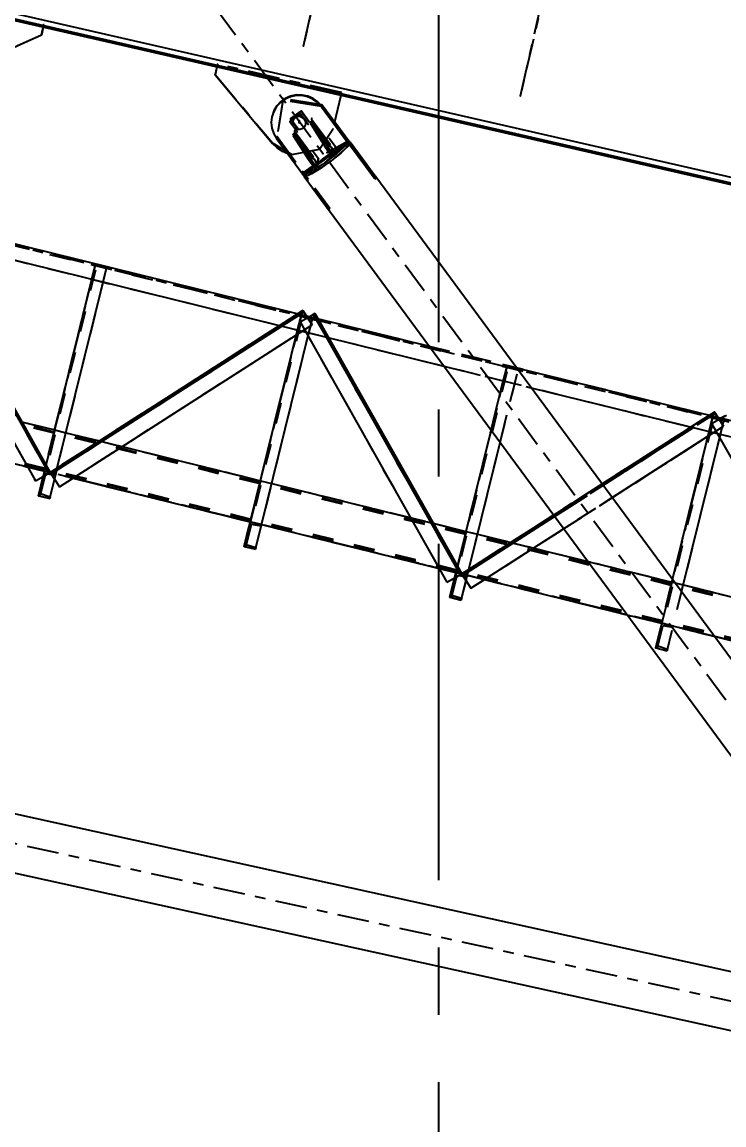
# Model space of a CAD drawing. Header units: millimetres. Extents: x 2368 to 8313, y 7493 to 11698.
# Drawn here: x 6683.3 to 6749.5, y 11189.2 to 11293.3 of the extents above; entities that cross this region are included whole.
import ezdxf

# ---------------------------------------------------------------- set-up
doc = ezdxf.new("R2010")
doc.units = ezdxf.units.MM
for name, pattern in [('CENTER', [50.8, 31.75, -6.35, 6.35, -6.35]), ('XKITLINE00', [0]), ('XKITLINE02', [4, 2, -2]), ('XKITLINE03', [6, 3, -1, 1, -1])]:
    doc.linetypes.add(name, pattern=pattern)
doc.styles.add('ROMANS', font='romans.shx')
doc.dimstyles.new('MD300', dxfattribs={"dimtxt": 2.5, "dimasz": 2.5, "dimexe": 1, "dimexo": 1, "dimgap": 0.5, "dimtad": 1, "dimdec": 1, "dimlfac": 50, "dimrnd": 0.5, "dimdsep": 46, "dimtxsty": 'ROMANS', "dimcen": 1, "dimclrd": 146, "dimclre": 146, "dimclrt": 30, "dimadec": 1, "dimazin": 2, "dimtfac": 1, "dimtdec": 1, "dimtmove": 0, "dimatfit": 1, "dimfxl": 1, "dimtolj": 1, "dimtzin": 0, "dimlwd": -1, "dimlwe": -1, "dimarcsym": 0})

# ---------------------------------------------------------------- blocks, each defined once
blk = doc.blocks.new('*D40')
at = {"color": 146, "transparency": 16777216}
for p, q in [((6578.58, 11273.54), (6578.58, 10968.16)), ((6801.29, 11218.51), (6801.29, 10968.16)), ((6581.08, 10969.16), (6798.79, 10969.16))]:
    blk.add_line(p, q, dxfattribs=at)
for points in [[(6581.08, 10969.58), (6581.08, 10968.75), (6578.58, 10969.16)], [(6798.79, 10969.58), (6798.79, 10968.75), (6801.29, 10969.16)]]:
    blk.add_solid(points, dxfattribs=at)
at = {"layer": 'Defpoints', "color": 0, "transparency": 16777216}
for p in [(6578.58, 11274.54), (6801.29, 11219.51), (6801.29, 10969.16)]:
    blk.add_point(p, dxfattribs=at)
at = {"color": 30, "transparency": 16777216, "insert": (6689.94, 10970.91), "char_height": 2.5, "attachment_point": 5, "style": 'ROMANS'}
blk.add_mtext('\\A1;11135', dxfattribs=at)

msp = doc.modelspace()

# ---------------------------------------------------------------- linework, layer by layer
at = {"color": 6, "linetype": 'CENTER'}
msp.add_line((6722.5882, 10907.5139), (6722.5882, 11495.735), dxfattribs=at)
at = {"color": 8, "linetype": 'XKITLINE00'}
for p, q in [((6905.8334, 11243.011), (6580.2517, 11317.5262)), ((6822.2715, 11261.4652), (6580.1059, 11316.8891)), ((6905.7208, 11242.5189), (6580.139, 11317.034)), ((6685.2468, 11292.8257), (6685.0802, 11292.098)), ((6685.0802, 11292.098), (6677.3574, 11288.6239)), ((6701.6349, 11289.075), (6701.4694, 11288.352)), ((6701.4694, 11288.352), (6706.9095, 11281.8672)), ((6708.0868, 11286.0595), (6707.6446, 11285.7458)), ((6708.099, 11286.1148), (6707.6568, 11285.8011)), ((6708.5865, 11286.2755), (6708.0868, 11286.0595)), ((6708.5987, 11286.3308), (6708.099, 11286.1148)), ((6709.1216, 11286.3842), (6708.5865, 11286.2755)), ((6709.1338, 11286.4395), (6708.5987, 11286.3308)), ((6709.6689, 11286.3809), (6709.1216, 11286.3842)), ((6709.6811, 11286.4362), (6709.1338, 11286.4395)), ((6710.2044, 11286.2657), (6709.6689, 11286.3809)), ((6710.2166, 11286.321), (6709.6811, 11286.4362)), ((6710.7047, 11286.0438), (6710.2044, 11286.2657)), ((6710.7169, 11286.0991), (6710.2166, 11286.321)), ((6711.1479, 11285.7247), (6710.7047, 11286.0438)), ((6711.1601, 11285.78), (6710.7169, 11286.0991)), ((6713.3324, 11286.3978), (6712.7264, 11283.7499)), ((6707.006, 11284.8834), (6706.8377, 11284.3724)), ((6707.0182, 11284.9387), (6706.8499, 11284.4277)), ((6707.279, 11285.3479), (6707.006, 11284.8834)), ((6707.2912, 11285.4032), (6707.0182, 11284.9387)), ((6707.6446, 11285.7458), (6707.279, 11285.3479)), ((6707.6568, 11285.8011), (6707.2912, 11285.4032)), ((6711.1601, 11285.78), (6711.1479, 11285.7247)), ((6711.1479, 11285.7247), (6711.5147, 11285.3224)), ((6711.1601, 11285.78), (6711.5269, 11285.3777)), ((6711.5269, 11285.3777), (6711.5147, 11285.3224)), ((6711.5147, 11285.3224), (6714.1395, 11281.7603)), ((6711.5269, 11285.3777), (6716.5057, 11278.6209)), ((6706.8377, 11284.3724), (6706.7813, 11283.8374)), ((6706.7813, 11283.8374), (6706.8393, 11283.3017)), ((6706.8499, 11284.4277), (6706.8377, 11284.3724)), ((6708.7913, 11283.9431), (6708.7746, 11283.8383)), ((6708.7746, 11283.8383), (6708.7767, 11283.7321)), ((6708.8263, 11284.0434), (6708.7913, 11283.9431)), ((6708.8328, 11284.0729), (6708.7978, 11283.9726)), ((6708.8786, 11284.1359), (6708.8263, 11284.0434)), ((6708.8851, 11284.1654), (6708.8328, 11284.0729)), ((6708.9464, 11284.2181), (6708.8786, 11284.1359)), ((6708.9529, 11284.2476), (6708.8851, 11284.1654)), ((6709.0278, 11284.2873), (6708.9464, 11284.2181)), ((6709.0343, 11284.3168), (6708.9529, 11284.2476)), ((6709.1203, 11284.3414), (6709.0278, 11284.2873)), ((6709.0343, 11284.3168), (6709.0278, 11284.2873)), ((6709.1268, 11284.3709), (6709.0343, 11284.3168)), ((6709.221, 11284.3789), (6709.1203, 11284.3414)), ((6709.2275, 11284.4084), (6709.1268, 11284.3709)), ((6709.327, 11284.3985), (6709.221, 11284.3789)), ((6709.3335, 11284.428), (6709.2275, 11284.4084)), ((6709.4349, 11284.3997), (6709.327, 11284.3985)), ((6709.4414, 11284.4292), (6709.3335, 11284.428)), ((6709.5416, 11284.3825), (6709.4349, 11284.3997)), ((6709.5481, 11284.412), (6709.4414, 11284.4292)), ((6709.6438, 11284.3473), (6709.5416, 11284.3825)), ((6709.6503, 11284.3768), (6709.5481, 11284.412)), ((6709.7383, 11284.2952), (6709.6438, 11284.3473)), ((6709.7448, 11284.3247), (6709.6503, 11284.3768)), ((6709.8223, 11284.2278), (6709.7383, 11284.2952)), ((6709.8288, 11284.2573), (6709.7448, 11284.3247)), ((6709.8223, 11284.2278), (6709.8933, 11284.1473)), ((6709.8288, 11284.2573), (6709.8998, 11284.1767)), ((6709.8998, 11284.1767), (6709.8933, 11284.1473)), ((6709.8933, 11284.1473), (6709.949, 11284.0559)), ((6709.8998, 11284.1767), (6709.9555, 11284.0854)), ((6709.949, 11284.0559), (6709.9879, 11283.9565)), ((6709.9555, 11284.0854), (6709.9944, 11283.986)), ((6709.9879, 11283.9565), (6710.0087, 11283.8521)), ((6709.9944, 11283.986), (6710.0152, 11283.8816)), ((6710.0087, 11283.8521), (6710.0107, 11283.7459)), ((6710.0152, 11283.8816), (6710.0172, 11283.7754)), ((6710.5966, 11283.9123), (6710.4351, 11283.7977)), ((6710.4554, 11283.8899), (6710.4351, 11283.7977)), ((6710.4351, 11283.7977), (6711.9713, 11281.4016)), ((6710.6169, 11284.0044), (6710.4554, 11283.8899)), ((6710.6169, 11284.0044), (6710.5966, 11283.9123)), ((6710.5966, 11283.9123), (6712.1328, 11281.5162)), ((6710.6169, 11284.0044), (6712.4413, 11281.5286)), ((6712.7515, 11283.8595), (6714.0598, 11282.0839)), ((6712.764, 11283.9143), (6714.1882, 11281.9816)), ((6706.8393, 11283.3017), (6707.0092, 11282.7887)), ((6707.0092, 11282.7887), (6707.2836, 11282.3208)), ((6708.7767, 11283.7321), (6708.7974, 11283.6277)), ((6708.7974, 11283.6277), (6708.8363, 11283.5283)), ((6708.9817, 11282.7666), (6708.8202, 11282.652)), ((6708.8405, 11282.7442), (6708.8202, 11282.652)), ((6708.8363, 11283.5283), (6708.892, 11283.4369)), ((6709.002, 11282.8588), (6708.8405, 11282.7442)), ((6708.892, 11283.4369), (6708.963, 11283.3564)), ((6709.047, 11283.289), (6708.963, 11283.3564)), ((6709.002, 11282.8588), (6708.9817, 11282.7666)), ((6708.9817, 11282.7666), (6710.5178, 11280.3705)), ((6709.002, 11282.8588), (6710.8264, 11280.3829)), ((6709.1415, 11283.2369), (6709.047, 11283.289)), ((6709.2437, 11283.2017), (6709.1415, 11283.2369)), ((6709.3504, 11283.1845), (6709.2437, 11283.2017)), ((6709.4583, 11283.1857), (6709.3504, 11283.1845)), ((6709.5643, 11283.2053), (6709.4583, 11283.1857)), ((6709.6651, 11283.2428), (6709.5643, 11283.2053)), ((6709.7575, 11283.2969), (6709.6651, 11283.2428)), ((6709.8389, 11283.3661), (6709.7575, 11283.2969)), ((6709.9068, 11283.4483), (6709.8389, 11283.3661)), ((6709.959, 11283.5408), (6709.9068, 11283.4483)), ((6709.994, 11283.6411), (6709.959, 11283.5408)), ((6710.0107, 11283.7459), (6709.994, 11283.6411)), ((6707.3451, 11281.4426), (6706.9095, 11281.8672)), ((6707.2836, 11282.3208), (6709.9083, 11278.7587)), ((6708.8202, 11282.652), (6710.3564, 11280.2559)), ((6713.9856, 11281.8913), (6712.734, 11281.0034)), ((6713.9856, 11281.8913), (6713.8191, 11281.6934)), ((6714.1033, 11281.7315), (6713.9368, 11281.5337)), ((6713.9856, 11281.8913), (6714.1033, 11281.7315)), ((6714.1687, 11281.7779), (6713.9862, 11281.5607)), ((6714.0697, 11282.0909), (6713.9903, 11282.0346)), ((6714.0469, 11281.9877), (6714.0348, 11281.979)), ((6714.0617, 11282.0199), (6714.0469, 11281.9877)), ((6714.0469, 11281.9877), (6714.1646, 11281.8279)), ((6714.0704, 11282.0479), (6714.0617, 11282.0199)), ((6714.0617, 11282.0199), (6714.1794, 11281.8601)), ((6714.0697, 11282.0909), (6714.0731, 11282.0716)), ((6714.0697, 11282.0909), (6714.1874, 11281.9312)), ((6714.0731, 11282.0716), (6714.0704, 11282.0479)), ((6714.0731, 11282.0716), (6714.1908, 11281.9118)), ((6714.1395, 11281.7603), (6714.1018, 11281.7336)), ((6714.1687, 11281.7779), (6714.1033, 11281.7315)), ((6714.1432, 11281.777), (6714.1395, 11281.7603)), ((6714.1432, 11281.777), (6714.1515, 11281.7657)), ((6714.2158, 11281.8643), (6714.1525, 11281.8193)), ((6714.1646, 11281.8279), (6714.1525, 11281.8193)), ((6714.1794, 11281.8601), (6714.1646, 11281.8279)), ((6714.1687, 11281.7779), (6716.5227, 11278.5832)), ((6714.2191, 11282.0065), (6714.1721, 11282.0034)), ((6714.1881, 11281.8881), (6714.1794, 11281.8601)), ((6714.1882, 11281.9816), (6714.1846, 11281.9649)), ((6714.1846, 11281.9649), (6714.2018, 11281.9414)), ((6714.2386, 11281.9675), (6714.1874, 11281.9312)), ((6714.1874, 11281.9312), (6714.1908, 11281.9118)), ((6714.1908, 11281.9118), (6714.1881, 11281.8881)), ((6714.2191, 11282.0065), (6714.189, 11281.9852)), ((6714.2527, 11281.9339), (6714.2158, 11281.8643)), ((6714.2158, 11281.8643), (6716.5699, 11278.6696)), ((6714.2191, 11282.0065), (6716.5731, 11278.8118)), ((6714.2386, 11281.9675), (6714.2527, 11281.9339)), ((6714.2386, 11281.9675), (6716.5926, 11278.7728)), ((6707.8529, 11281.1045), (6707.3451, 11281.4426)), ((6708.3297, 11280.9011), (6707.8529, 11281.1045)), ((6712.4258, 11280.7847), (6711.1191, 11279.8577)), ((6712.1328, 11281.5162), (6711.9713, 11281.4016)), ((6711.9713, 11281.4016), (6712.5598, 11280.6029)), ((6712.1328, 11281.5162), (6712.7213, 11280.7175)), ((6712.4413, 11281.5286), (6712.77, 11280.9387)), ((6712.714, 11280.7123), (6712.4766, 11280.5244)), ((6712.7213, 11280.7175), (6712.5598, 11280.6029)), ((6713.0052, 11280.6899), (6712.5943, 11280.3647)), ((6712.77, 11280.9387), (6712.7213, 11280.7175)), ((6712.8875, 11280.8497), (6712.7215, 11280.7182)), ((6713.2582, 11281.1615), (6712.8875, 11280.8497)), ((6713.336, 11280.9516), (6712.9048, 11280.5952)), ((6713.3759, 11281.0017), (6713.0052, 11280.6899)), ((6713.5732, 11281.4467), (6713.2582, 11281.1615)), ((6713.7026, 11281.279), (6713.336, 11280.9516)), ((6713.6909, 11281.287), (6713.3759, 11281.0017)), ((6713.8191, 11281.6934), (6713.5732, 11281.4467)), ((6713.9368, 11281.5337), (6713.6909, 11281.287)), ((6713.9862, 11281.5607), (6713.7026, 11281.279)), ((6713.8191, 11281.6934), (6713.9368, 11281.5337)), ((6710.8109, 11279.6391), (6709.8252, 11278.9398)), ((6710.5178, 11280.3705), (6710.3564, 11280.2559)), ((6710.3564, 11280.2559), (6710.9449, 11279.4573)), ((6710.5178, 11280.3705), (6711.1064, 11279.5718)), ((6710.8264, 11280.3829), (6711.1551, 11279.7931)), ((6711.1551, 11279.7931), (6711.1064, 11279.5718)), ((6711.6042, 11279.8883), (6711.1793, 11279.6041)), ((6711.7219, 11279.7286), (6711.2971, 11279.4444)), ((6711.9374, 11279.8668), (6711.4496, 11279.5314)), ((6712.0428, 11280.1994), (6711.6042, 11279.8883)), ((6712.1605, 11280.0397), (6711.7219, 11279.7286)), ((6712.4307, 11280.2274), (6711.9374, 11279.8668)), ((6712.4766, 11280.5244), (6712.0428, 11280.1994)), ((6712.5943, 11280.3647), (6712.1605, 11280.0397)), ((6712.9048, 11280.5952), (6712.4307, 11280.2274)), ((6709.9501, 11278.9488), (6709.8252, 11278.9398)), ((6709.8252, 11278.9398), (6709.9429, 11278.7801)), ((6709.8562, 11278.8295), (6709.8439, 11278.8063)), ((6709.8439, 11278.8063), (6709.858, 11278.7728)), ((6709.8843, 11278.7914), (6709.858, 11278.7728)), ((6709.858, 11278.7728), (6709.8836, 11278.738)), ((6709.9429, 11278.7801), (6709.8775, 11278.7337)), ((6710.0141, 11278.7428), (6709.8775, 11278.7337)), ((6709.8775, 11278.7337), (6712.2316, 11275.539)), ((6709.9414, 11278.7822), (6709.9083, 11278.7587)), ((6709.9188, 11278.7661), (6709.9203, 11278.7641)), ((6710.0678, 11278.789), (6709.9429, 11278.7801)), ((6710.1583, 11279.0242), (6709.9501, 11278.9488)), ((6709.9501, 11278.9488), (6710.0678, 11278.789)), ((6710.2557, 11278.8337), (6710.0141, 11278.7428)), ((6710.276, 11278.8644), (6710.0678, 11278.789)), ((6710.4409, 11279.1628), (6710.1583, 11279.0242)), ((6710.5872, 11279.0016), (6710.2557, 11278.8337)), ((6710.5586, 11279.0031), (6710.276, 11278.8644)), ((6710.7861, 11279.3589), (6710.4409, 11279.1628)), ((6710.9038, 11279.1991), (6710.5586, 11279.0031)), ((6710.9919, 11279.2381), (6710.5872, 11279.0016)), ((6710.9445, 11279.4577), (6710.7861, 11279.3589)), ((6711.2971, 11279.4444), (6710.9038, 11279.1991)), ((6711.1064, 11279.5718), (6710.9449, 11279.4573)), ((6711.1793, 11279.6041), (6710.9522, 11279.4625)), ((6711.4496, 11279.5314), (6710.9919, 11279.2381)), ((6716.5057, 11278.6209), (6716.5032, 11278.6097)), ((6716.5699, 11278.6696), (6716.5065, 11278.6246)), ((6716.5227, 11278.5832), (6716.5577, 11278.5461)), ((6716.5997, 11278.6255), (6716.5297, 11278.5759)), ((6716.5731, 11278.8118), (6716.567, 11278.8075)), ((6716.5699, 11278.6696), (6716.5997, 11278.6255)), ((6716.5731, 11278.8118), (6716.6071, 11278.7701)), ((6716.5926, 11278.7728), (6716.6231, 11278.7318)), ((6716.5997, 11278.6255), (6716.6244, 11278.5817)), ((6716.6071, 11278.7701), (6716.6359, 11278.7298)), ((6716.6071, 11278.7701), (6716.6097, 11278.7666)), ((6716.6231, 11278.7318), (6716.6498, 11278.6969)), ((6716.6244, 11278.5817), (6716.6416, 11278.5423)), ((6716.6359, 11278.7298), (6716.66, 11278.6953)), ((6716.6364, 11278.7302), (6764.1682, 11214.2244)), ((6716.6498, 11278.6969), (6716.67, 11278.6714)), ((6716.66, 11278.6953), (6716.6766, 11278.6703)), ((6716.67, 11278.6714), (6716.6819, 11278.6577)), ((6716.6766, 11278.6703), (6716.6841, 11278.6574)), ((6716.6841, 11278.6574), (6716.6819, 11278.6577)), ((6716.5577, 11278.5461), (6716.5882, 11278.5132)), ((6716.6153, 11278.4925), (6716.5882, 11278.5132)), ((6716.6357, 11278.485), (6716.6153, 11278.4925)), ((6716.6475, 11278.4915), (6716.6357, 11278.485)), ((6716.6416, 11278.5423), (6716.6496, 11278.5112)), ((6716.6496, 11278.5112), (6716.6475, 11278.4915)), ((6712.2316, 11275.539), (6712.2595, 11275.4969)), ((6712.2595, 11275.4969), (6759.847, 11210.9153)), ((6751.6355, 11203.3487), (6637.6015, 11228.4788)), ((6750.4611, 11198.0198), (6636.4271, 11223.1499))]:
    msp.add_line(p, q, dxfattribs=at)
at = {"color": 8, "linetype": 'XKITLINE03'}
for p, q in [((6774.5882, 11195.4966), (6692.5882, 11306.7796)), ((6774.5882, 11195.4966), (6692.5882, 11306.7796)), ((6712.3778, 11302.2504), (6709.8121, 11291.0402)), ((6709.8121, 11291.0402), (6712.3778, 11302.2504)), ((6732.8485, 11297.5653), (6730.2828, 11286.3551)), ((6730.2828, 11286.3551), (6732.8485, 11297.5653)), ((6677.3655, 11288.6607), (6685.0883, 11292.1348)), ((6677.3656, 11288.6607), (6685.0883, 11292.1348)), ((6685.0883, 11292.1348), (6685.3074, 11293.0921)), ((6685.0883, 11292.1348), (6685.3073, 11293.0921)), ((6709.8121, 11291.0402), (6709.8121, 11291.0402)), ((6701.6966, 11289.3461), (6701.4775, 11288.3889)), ((6701.6966, 11289.3461), (6701.4775, 11288.3889)), ((6713.3949, 11286.6723), (6701.6966, 11289.3461)), ((6713.3949, 11286.6723), (6701.6966, 11289.3461)), ((6701.4775, 11288.3889), (6706.9176, 11281.9041)), ((6701.4775, 11288.3889), (6706.9175, 11281.9041)), ((6707.8633, 11285.9418), (6707.2896, 11282.3485)), ((6707.8633, 11285.9418), (6707.2897, 11282.3485)), ((6707.8999, 11286.1077), (6707.3262, 11282.5144)), ((6707.8998, 11286.1077), (6707.3262, 11282.5144)), ((6711.5208, 11285.3501), (6707.8633, 11285.9418)), ((6711.5207, 11285.3501), (6707.8633, 11285.9418)), ((6711.5573, 11285.516), (6707.8998, 11286.1077)), ((6711.5574, 11285.516), (6707.8999, 11286.1077)), ((6730.2828, 11286.3551), (6730.2828, 11286.3551)), ((6709.5868, 11284.9079), (6708.5856, 11284.1976)), ((6709.5869, 11284.9079), (6708.5857, 11284.1976)), ((6709.5933, 11284.9374), (6708.5921, 11284.2271)), ((6709.5934, 11284.9374), (6708.5922, 11284.2271)), ((6710.3166, 11283.9176), (6709.5868, 11284.9079)), ((6710.3167, 11283.9176), (6709.5869, 11284.9079)), ((6710.3231, 11283.9471), (6709.5933, 11284.9374)), ((6710.3232, 11283.9471), (6709.5934, 11284.9374)), ((6716.4995, 11278.5933), (6711.5207, 11285.3501)), ((6716.4996, 11278.5933), (6711.5208, 11285.3501)), ((6716.5361, 11278.7592), (6711.5573, 11285.516)), ((6716.5362, 11278.7592), (6711.5574, 11285.516)), ((6709.5316, 11284.6572), (6708.5303, 11283.9469)), ((6708.5303, 11283.9469), (6709.2601, 11282.9565)), ((6709.5317, 11284.6572), (6708.5304, 11283.9469)), ((6708.5304, 11283.9469), (6709.2602, 11282.9565)), ((6708.5856, 11284.1976), (6709.3153, 11283.2073)), ((6708.5857, 11284.1976), (6709.3154, 11283.2073)), ((6708.5921, 11284.2271), (6709.3218, 11283.2368)), ((6708.5922, 11284.2271), (6709.3219, 11283.2368)), ((6709.3991, 11283.8216), (6709.4478, 11284.0428)), ((6709.3992, 11283.8216), (6709.4479, 11284.0428)), ((6710.2613, 11283.6668), (6709.5316, 11284.6572)), ((6710.2614, 11283.6668), (6709.5317, 11284.6572)), ((6710.5158, 11283.855), (6710.5361, 11283.9472)), ((6710.5159, 11283.855), (6710.5362, 11283.9472)), ((6710.5361, 11283.9472), (6712.7136, 11280.9921)), ((6710.5362, 11283.9472), (6712.7137, 11280.9921)), ((6710.6053, 11284.2606), (6710.5849, 11284.1684)), ((6710.6052, 11284.2606), (6710.5849, 11284.1684)), ((6710.5849, 11284.1684), (6712.7624, 11281.2133)), ((6710.5849, 11284.1684), (6712.7624, 11281.2133)), ((6708.9009, 11282.7093), (6708.9213, 11282.8015)), ((6708.9009, 11282.7093), (6708.9212, 11282.8015)), ((6708.9212, 11282.8015), (6711.0987, 11279.8464)), ((6708.9213, 11282.8015), (6711.0987, 11279.8464)), ((6708.9903, 11283.1149), (6708.9699, 11283.0228)), ((6708.9699, 11283.0228), (6711.1474, 11280.0677)), ((6708.9903, 11283.1149), (6708.97, 11283.0228)), ((6708.97, 11283.0228), (6711.1475, 11280.0677)), ((6711.3352, 11281.3378), (6712.6016, 11283.2058)), ((6711.3352, 11281.3378), (6712.6015, 11283.2058)), ((6706.9175, 11281.9041), (6708.7118, 11280.8228)), ((6706.9176, 11281.9041), (6708.7119, 11280.8228)), ((6707.2896, 11282.3485), (6712.2684, 11275.5917)), ((6707.2897, 11282.3485), (6712.2685, 11275.5917)), ((6707.3262, 11282.5144), (6712.3051, 11275.7576)), ((6707.3262, 11282.5144), (6712.305, 11275.7576)), ((6714.0468, 11281.9877), (6709.7914, 11278.9688)), ((6714.0469, 11281.9877), (6709.7915, 11278.9688)), ((6709.8142, 11279.0721), (6714.0696, 11282.0909)), ((6709.8143, 11279.0721), (6714.0697, 11282.0909)), ((6713.9855, 11281.8913), (6709.8251, 11278.9398)), ((6713.9856, 11281.8913), (6709.8252, 11278.9398)), ((6714.0359, 11282.1199), (6709.8755, 11279.1685)), ((6714.036, 11282.1199), (6709.8756, 11279.1685)), ((6711.8228, 11280.0413), (6713.9855, 11281.8913)), ((6711.8229, 11280.0413), (6713.9856, 11281.8913)), ((6712.0382, 11281.0184), (6714.0359, 11282.1199)), ((6712.0383, 11281.0184), (6714.036, 11282.1199)), ((6712.8355, 11281.5452), (6712.247, 11282.3439)), ((6712.8356, 11281.5452), (6712.2471, 11282.3439)), ((6714.0703, 11282.0479), (6714.0468, 11281.9877)), ((6714.0704, 11282.0479), (6714.0469, 11281.9877)), ((6714.0696, 11282.0909), (6714.0703, 11282.0479)), ((6714.0697, 11282.0909), (6714.0704, 11282.0479)), ((6708.7118, 11280.8228), (6711.3352, 11281.3378)), ((6708.7119, 11280.8228), (6711.3352, 11281.3378)), ((6711.2206, 11280.3995), (6710.6321, 11281.1982)), ((6711.2206, 11280.3995), (6710.6321, 11281.1982)), ((6712.6405, 11280.6602), (6712.052, 11281.4589)), ((6712.6405, 11280.6602), (6712.052, 11281.4589)), ((6712.7137, 11280.9921), (6712.6405, 11280.6602)), ((6712.7136, 11280.9921), (6712.6405, 11280.6602)), ((6712.7624, 11281.2133), (6712.8356, 11281.5452)), ((6712.7624, 11281.2133), (6712.8355, 11281.5452)), ((6711.0255, 11279.5146), (6710.437, 11280.3132)), ((6711.0256, 11279.5146), (6710.4371, 11280.3132)), ((6711.0987, 11279.8464), (6711.0255, 11279.5146)), ((6711.0987, 11279.8464), (6711.0256, 11279.5146)), ((6711.1474, 11280.0677), (6711.2206, 11280.3995)), ((6711.1475, 11280.0677), (6711.2206, 11280.3995)), ((6709.7907, 11279.0119), (6709.8142, 11279.0721)), ((6709.7908, 11279.0119), (6709.8143, 11279.0721)), ((6774.5882, 11195.4966), (6610.5882, 11231.638)), ((6774.5882, 11195.4966), (6610.5882, 11231.638))]:
    msp.add_line(p, q, dxfattribs=at)
at = {"color": 1, "linetype": 'XKITLINE03'}
for p, q in [((6922.1268, 11213.0887), (6580.4796, 11297.4018)), ((6578.5806, 11277.2709), (6918.7321, 11193.3882)), ((6918.7321, 11193.3882), (6578.5807, 11277.2709)), ((6672.0505, 11275.3847), (6685.9152, 11250.8018)), ((6685.9153, 11250.8018), (6672.0505, 11275.3847)), ((6684.8066, 11248.6033), (6690.1699, 11270.3518)), ((6690.1699, 11270.3518), (6684.8066, 11248.6033)), ((6685.9152, 11250.8018), (6709.7587, 11266.0881)), ((6709.7587, 11266.0881), (6685.9153, 11250.8018)), ((6704.2249, 11243.8147), (6709.5881, 11265.5631)), ((6709.5881, 11265.5631), (6704.2249, 11243.8147)), ((6710.8871, 11265.8075), (6724.7518, 11241.2246)), ((6724.7519, 11241.2246), (6710.8871, 11265.8075)), ((6723.6432, 11239.0261), (6729.0065, 11260.7746)), ((6729.0065, 11260.7746), (6723.6432, 11239.0261)), ((6724.7518, 11241.2246), (6748.5953, 11256.5109)), ((6748.5953, 11256.5109), (6724.7519, 11241.2246)), ((6743.0615, 11234.2375), (6748.4247, 11255.9859)), ((6748.4247, 11255.9859), (6743.0615, 11234.2375)), ((6685.3812, 11250.9335), (6685.3812, 11250.9335)), ((6704.7995, 11246.1449), (6704.7995, 11246.1449)), ((6724.2178, 11241.3563), (6724.2178, 11241.3563)), ((6743.6361, 11236.5677), (6743.6361, 11236.5677))]:
    msp.add_line(p, q, dxfattribs=at)
at = {"color": 3, "linetype": 'XKITLINE02'}
for p, q in [((6581.0311, 11297.4408), (6920.934, 11213.5582)), ((6581.0311, 11297.4407), (6920.934, 11213.5582)), ((6581.0098, 11297.2709), (6920.9134, 11213.3882)), ((6581.0103, 11297.2708), (6920.9133, 11213.3882)), ((6581.0103, 11297.2708), (6920.9134, 11213.3882)), ((6580.8477, 11295.941), (6920.7516, 11212.0582)), ((6580.8477, 11295.941), (6920.7517, 11212.0582)), ((6579.4722, 11280.8862), (6919.6237, 11197.0034)), ((6579.4722, 11280.8862), (6919.6236, 11197.0034)), ((6579.4977, 11280.9895), (6919.6491, 11197.1068)), ((6579.4977, 11280.9895), (6919.6491, 11197.1067)), ((6579.5384, 11281.1545), (6919.6898, 11197.2718)), ((6578.6468, 11277.5392), (6918.7983, 11193.6565)), ((6578.6468, 11277.5392), (6918.7983, 11193.6565)), ((6578.5807, 11277.2709), (6918.7321, 11193.3882)), ((6578.6213, 11277.4359), (6918.7728, 11193.5532)), ((6578.6214, 11277.4359), (6918.7728, 11193.5532)), ((6670.6569, 11274.5987), (6684.5216, 11250.0158)), ((6671.9112, 11275.3061), (6685.7759, 11250.7232)), ((6672.0505, 11275.3847), (6685.9153, 11250.8018)), ((6613.0971, 11272.8788), (6919.6898, 11197.2718)), ((6606.1083, 11270.4824), (6918.7321, 11193.3882)), ((6684.8066, 11248.6033), (6690.1699, 11270.3518)), ((6684.9425, 11248.5698), (6690.3058, 11270.3183)), ((6684.9425, 11248.5698), (6690.3058, 11270.3183)), ((6689.8468, 11269.0418), (6690.1699, 11270.3518)), ((6690.1699, 11270.3518), (6691.2379, 11270.0884)), ((6690.1699, 11270.3518), (6691.2379, 11270.0884)), ((6685.8746, 11248.34), (6691.2379, 11270.0884)), ((6690.9148, 11268.7782), (6691.2379, 11270.0884)), ((6685.9153, 11250.8018), (6709.7587, 11266.0881)), ((6709.7587, 11266.0881), (6710.6223, 11264.7411)), ((6686.0016, 11250.6671), (6709.8451, 11265.9534)), ((6704.2249, 11243.8147), (6709.5881, 11265.5631)), ((6704.3608, 11243.7812), (6709.7241, 11265.5296)), ((6704.3608, 11243.7812), (6709.7241, 11265.5296)), ((6705.2929, 11243.5513), (6710.6561, 11265.2998)), ((6707.551, 11264.6727), (6709.291, 11265.7883)), ((6707.765, 11264.6198), (6709.5051, 11265.7354)), ((6709.2643, 11264.2499), (6709.5881, 11265.5631)), ((6709.4935, 11265.0215), (6710.8871, 11265.8075)), ((6709.4935, 11265.0215), (6710.3775, 11265.5201)), ((6709.5881, 11265.5631), (6710.6561, 11265.2998)), ((6709.5881, 11265.5631), (6710.6561, 11265.2998)), ((6710.075, 11265.5948), (6710.6223, 11264.7411)), ((6710.3322, 11263.9863), (6710.6561, 11265.2998)), ((6710.7478, 11265.7289), (6710.8871, 11265.8075)), ((6710.7478, 11265.7289), (6724.6125, 11241.146)), ((6710.8871, 11265.8075), (6724.7519, 11241.2246)), ((6710.9444, 11265.3802), (6711.9567, 11263.5854)), ((6711.1578, 11265.3276), (6712.1701, 11263.5327)), ((6686.7788, 11249.4549), (6710.6223, 11264.7411)), ((6709.1531, 11263.7993), (6710.6223, 11264.7411)), ((6709.4935, 11265.0215), (6710.2547, 11263.6719)), ((6709.4935, 11265.0215), (6723.3582, 11240.4386)), ((6721.6632, 11262.735), (6729.925, 11260.6961)), ((6723.0546, 11260.8466), (6731.3165, 11258.8077)), ((6723.6432, 11239.0261), (6729.0065, 11260.7746)), ((6723.7791, 11238.9926), (6729.1424, 11260.7411)), ((6723.7791, 11238.9926), (6729.1424, 11260.7411)), ((6724.7112, 11238.7628), (6730.0745, 11260.5112)), ((6727.5274, 11254.7767), (6729.0065, 11260.7746)), ((6728.3762, 11253.6247), (6730.0745, 11260.5112)), ((6729.0065, 11260.7746), (6730.0745, 11260.5112)), ((6729.0065, 11260.7746), (6730.0745, 11260.5112)), ((6724.7519, 11241.2246), (6748.5953, 11256.5109)), ((6724.8382, 11241.0899), (6748.6817, 11256.3762)), ((6733.4189, 11246.7812), (6748.1197, 11256.206)), ((6733.514, 11246.6521), (6748.3338, 11256.1531)), ((6743.0615, 11234.2375), (6748.4247, 11255.9859)), ((6743.1974, 11234.204), (6748.5607, 11255.9524)), ((6743.1974, 11234.204), (6748.5607, 11255.9524)), ((6744.1295, 11233.9741), (6749.4927, 11255.7226)), ((6748.0992, 11254.666), (6748.4247, 11255.9859)), ((6748.3301, 11255.4443), (6749.7237, 11256.2303)), ((6748.3301, 11255.4443), (6749.2054, 11255.938)), ((6748.4247, 11255.9859), (6749.4927, 11255.7226)), ((6748.4247, 11255.9859), (6749.4927, 11255.7226)), ((6748.5953, 11256.5109), (6749.4589, 11255.1639)), ((6748.9169, 11256.0092), (6749.4589, 11255.1639)), ((6749.1672, 11254.4025), (6749.4927, 11255.7226)), ((6686.3389, 11254.8171), (6687.4069, 11254.5537)), ((6725.6154, 11239.8777), (6749.4589, 11255.1639)), ((6734.3701, 11245.4904), (6749.4589, 11255.1639)), ((6748.3301, 11255.4443), (6749.0913, 11254.0947)), ((6748.3301, 11255.4443), (6762.1948, 11230.8614)), ((6690.5561, 11253.7771), (6692.6971, 11253.2491)), ((6683.7816, 11251.3279), (6688.0561, 11250.2738)), ((6684.5216, 11250.0158), (6685.9153, 11250.8018)), ((6685.3812, 11250.9335), (6684.8066, 11248.6033)), ((6685.3812, 11250.9335), (6684.8066, 11248.6033)), ((6685.4662, 11250.6934), (6684.9935, 11248.7764)), ((6685.4662, 11250.6934), (6684.9935, 11248.7764)), ((6685.2572, 11250.4307), (6685.9152, 11250.8018)), ((6685.3812, 11250.9335), (6686.4492, 11250.6701)), ((6685.3812, 11250.9335), (6685.3812, 11250.9335)), ((6686.4492, 11250.6701), (6685.3812, 11250.9335)), ((6685.4652, 11251.2741), (6685.5211, 11251.5007)), ((6685.4662, 11250.6934), (6686.4167, 11250.5381)), ((6685.4662, 11250.6934), (6685.4662, 11250.6934)), ((6685.4662, 11250.6934), (6686.4167, 11250.5381)), ((6685.9153, 11250.8018), (6686.7788, 11249.4549)), ((6686.0016, 11250.6671), (6686.3243, 11250.1637)), ((6686.4492, 11250.6701), (6686.4167, 11250.5381)), ((6686.4492, 11250.6701), (6686.4167, 11250.5381)), ((6686.4167, 11250.5381), (6686.4167, 11250.5381)), ((6686.4492, 11250.6701), (6686.4492, 11250.6701)), ((6686.5324, 11251.0075), (6686.5881, 11251.2332)), ((6705.7572, 11250.0284), (6706.8252, 11249.7651)), ((6733.4189, 11246.7812), (6738.0097, 11249.7244)), ((6733.514, 11246.6521), (6738.1048, 11249.5953)), ((6684.8066, 11248.6033), (6685.8746, 11248.34)), ((6685.8746, 11248.34), (6684.8066, 11248.6033)), ((6684.8066, 11248.6033), (6684.8066, 11248.6033)), ((6685.8746, 11248.34), (6684.8066, 11248.6033)), ((6685.9072, 11248.472), (6684.9935, 11248.7764)), ((6684.9935, 11248.7764), (6684.9935, 11248.7764)), ((6685.9072, 11248.472), (6684.9935, 11248.7764)), ((6685.9072, 11248.472), (6685.8746, 11248.34)), ((6685.9072, 11248.472), (6685.8746, 11248.34)), ((6685.9072, 11248.472), (6685.9072, 11248.472)), ((6734.3701, 11245.4904), (6738.9608, 11248.4336)), ((6685.8746, 11248.34), (6685.8746, 11248.34)), ((6719.9193, 11246.536), (6722.053, 11246.0098)), ((6704.7995, 11246.1449), (6704.2249, 11243.8147)), ((6704.7995, 11246.1449), (6704.2249, 11243.8147)), ((6704.8845, 11245.9048), (6704.4117, 11243.9878)), ((6704.8845, 11245.9048), (6704.4117, 11243.9878)), ((6705.8675, 11245.8815), (6704.7995, 11246.1449)), ((6704.7995, 11246.1449), (6704.7995, 11246.1449)), ((6705.8675, 11245.8815), (6704.7995, 11246.1449)), ((6704.7995, 11246.1448), (6705.8675, 11245.8814)), ((6705.8349, 11245.7495), (6704.8845, 11245.9048)), ((6704.8845, 11245.9048), (6704.8845, 11245.9048)), ((6705.8349, 11245.7495), (6704.8845, 11245.9048)), ((6705.8675, 11245.8815), (6705.8349, 11245.7495)), ((6705.8675, 11245.8815), (6705.8349, 11245.7495)), ((6705.8349, 11245.7495), (6705.8349, 11245.7495)), ((6705.8675, 11245.8815), (6705.8675, 11245.8815)), ((6725.1755, 11245.2398), (6726.2435, 11244.9764)), ((6704.2249, 11243.8147), (6705.2929, 11243.5513)), ((6705.2929, 11243.5513), (6704.2249, 11243.8147)), ((6704.2249, 11243.8147), (6704.2249, 11243.8147)), ((6705.2929, 11243.5513), (6704.2249, 11243.8147)), ((6705.3254, 11243.6834), (6704.4117, 11243.9878)), ((6704.4117, 11243.9878), (6704.4117, 11243.9878)), ((6705.3254, 11243.6834), (6704.4117, 11243.9878)), ((6705.3254, 11243.6834), (6705.2929, 11243.5513)), ((6705.3254, 11243.6834), (6705.2929, 11243.5513)), ((6705.2929, 11243.5513), (6705.2929, 11243.5513)), ((6705.3254, 11243.6834), (6705.3254, 11243.6834)), ((6729.3926, 11244.1999), (6731.5336, 11243.6719)), ((6736.6375, 11242.4133), (6745.6618, 11240.1878)), ((6722.6183, 11241.7506), (6726.8926, 11240.6965)), ((6723.3582, 11240.4386), (6724.7519, 11241.2246)), ((6724.2178, 11241.3563), (6723.6432, 11239.0261)), ((6724.2178, 11241.3563), (6723.6432, 11239.0261)), ((6724.3028, 11241.1162), (6723.8301, 11239.1992)), ((6724.3028, 11241.1162), (6723.8301, 11239.1992)), ((6724.0938, 11240.8535), (6724.7518, 11241.2246)), ((6724.2178, 11241.3563), (6725.2858, 11241.0929)), ((6724.2178, 11241.3563), (6724.2178, 11241.3563)), ((6725.2858, 11241.0929), (6724.2178, 11241.3563)), ((6724.3018, 11241.6969), (6724.3577, 11241.9235)), ((6724.3028, 11241.1162), (6725.2533, 11240.9609)), ((6724.3028, 11241.1162), (6724.3028, 11241.1162)), ((6724.3028, 11241.1162), (6725.2533, 11240.9609)), ((6724.7519, 11241.2246), (6725.6154, 11239.8777)), ((6725.2858, 11241.0929), (6725.2533, 11240.9609)), ((6725.2858, 11241.0929), (6725.2533, 11240.9609)), ((6725.2858, 11241.0929), (6725.2858, 11241.0929)), ((6725.369, 11241.4303), (6725.4247, 11241.656)), ((6724.8382, 11241.0899), (6725.1609, 11240.5865)), ((6725.2533, 11240.9609), (6725.2533, 11240.9609)), ((6743.0615, 11234.2375), (6744.6562, 11240.7043)), ((6723.6432, 11239.0261), (6724.7112, 11238.7628)), ((6724.7112, 11238.7628), (6723.6432, 11239.0261)), ((6723.6432, 11239.0261), (6723.6432, 11239.0261)), ((6724.7112, 11238.7628), (6723.6432, 11239.0261)), ((6724.7438, 11238.8948), (6723.8301, 11239.1992)), ((6723.8301, 11239.1992), (6723.8301, 11239.1992)), ((6724.7438, 11238.8948), (6723.8301, 11239.1992)), ((6744.1295, 11233.9741), (6745.5051, 11239.5523)), ((6724.7438, 11238.8948), (6724.7112, 11238.7628)), ((6724.7438, 11238.8948), (6724.7112, 11238.7628)), ((6724.7112, 11238.7628), (6724.7112, 11238.7628)), ((6724.7438, 11238.8948), (6724.7438, 11238.8948)), ((6740.3473, 11237.3786), (6748.6079, 11235.3415)), ((6743.0615, 11234.2375), (6743.6361, 11236.5677)), ((6743.0615, 11234.2375), (6743.6361, 11236.5677)), ((6743.2483, 11234.4106), (6743.7211, 11236.3276)), ((6743.2483, 11234.4106), (6743.7211, 11236.3276)), ((6744.7041, 11236.3043), (6743.6361, 11236.5677)), ((6743.6361, 11236.5677), (6743.6361, 11236.5677)), ((6744.7041, 11236.3043), (6743.6361, 11236.5677)), ((6744.6715, 11236.1723), (6743.7211, 11236.3276)), ((6743.7211, 11236.3276), (6743.7211, 11236.3276)), ((6744.6715, 11236.1723), (6743.7211, 11236.3276)), ((6744.7041, 11236.3043), (6744.6715, 11236.1723)), ((6744.7041, 11236.3043), (6744.6715, 11236.1723)), ((6744.6715, 11236.1723), (6744.6715, 11236.1723)), ((6744.7041, 11236.3043), (6744.7041, 11236.3043)), ((6743.0615, 11234.2375), (6744.1295, 11233.9741)), ((6743.0615, 11234.2375), (6744.1295, 11233.9741)), ((6743.0615, 11234.2375), (6744.1295, 11233.9741)), ((6743.0615, 11234.2375), (6743.0615, 11234.2375)), ((6743.0615, 11234.2375), (6744.1295, 11233.9741)), ((6744.162, 11234.1062), (6743.2483, 11234.4106)), ((6743.2483, 11234.4106), (6743.2483, 11234.4106)), ((6744.162, 11234.1062), (6743.2483, 11234.4106)), ((6744.162, 11234.1062), (6744.1295, 11233.9741)), ((6744.162, 11234.1062), (6744.1295, 11233.9741)), ((6744.1295, 11233.9741), (6744.1295, 11233.9741)), ((6744.162, 11234.1062), (6744.162, 11234.1062))]:
    msp.add_line(p, q, dxfattribs=at)
at = {"color": 7, "linetype": 'XKITLINE00'}
for p, q in [((6664.0525, 11276.9524), (6721.6632, 11262.735)), ((6662.7242, 11275.7352), (6723.0546, 11260.8466)), ((6671.4181, 11273.2491), (6684.5216, 11250.0158)), ((6673.1155, 11273.1708), (6685.7759, 11250.7232)), ((6673.3289, 11273.1181), (6685.9152, 11250.8018)), ((6685.5211, 11251.5007), (6689.8468, 11269.0418)), ((6686.5881, 11251.2332), (6690.9148, 11268.7782)), ((6709.291, 11265.7883), (6709.7587, 11266.0881)), ((6709.7587, 11266.0881), (6709.8451, 11265.9534)), ((6709.5051, 11265.7354), (6709.8451, 11265.9534)), ((6709.8451, 11265.9534), (6710.075, 11265.5948)), ((6710.3775, 11265.5201), (6710.7478, 11265.7289)), ((6710.8871, 11265.8075), (6710.7478, 11265.7289)), ((6710.7478, 11265.7289), (6710.9444, 11265.3802)), ((6710.8871, 11265.8075), (6711.1578, 11265.3276)), ((6685.9152, 11250.8018), (6707.551, 11264.6727)), ((6686.0016, 11250.6671), (6707.765, 11264.6198)), ((6704.2249, 11243.8147), (6709.2643, 11264.2499)), ((6686.7788, 11249.4549), (6709.1531, 11263.7993)), ((6705.2929, 11243.5513), (6710.3322, 11263.9863)), ((6710.2547, 11263.6719), (6723.3582, 11240.4386)), ((6711.9567, 11263.5854), (6724.6125, 11241.146)), ((6712.1701, 11263.5327), (6724.7518, 11241.2246)), ((6729.925, 11260.6961), (6811.1321, 11240.6555)), ((6731.3165, 11258.8077), (6809.7841, 11239.4432)), ((6748.1197, 11256.206), (6748.5953, 11256.5109)), ((6748.3338, 11256.1531), (6748.6817, 11256.3762)), ((6748.5953, 11256.5109), (6748.6817, 11256.3762)), ((6748.6817, 11256.3762), (6748.9169, 11256.0092)), ((6749.2054, 11255.938), (6749.5844, 11256.1517)), ((6667.0309, 11255.4587), (6683.7816, 11251.3279)), ((6683.2163, 11255.5871), (6686.3389, 11254.8171)), ((6724.3577, 11241.9235), (6727.5274, 11254.7767)), ((6738.0097, 11249.7244), (6746.3796, 11255.0904)), ((6738.1048, 11249.5953), (6746.5937, 11255.0376)), ((6744.6562, 11240.7043), (6748.0992, 11254.666)), ((6687.4069, 11254.5537), (6690.5561, 11253.7771)), ((6725.4247, 11241.656), (6728.3762, 11253.6247)), ((6738.9608, 11248.4336), (6747.9897, 11254.2221)), ((6745.5051, 11239.5523), (6749.1672, 11254.4025)), ((6749.0913, 11254.0947), (6762.1948, 11230.8614)), ((6692.6971, 11253.2491), (6705.7572, 11250.0284)), ((6684.8066, 11248.6033), (6685.4652, 11251.2741)), ((6685.9152, 11250.8018), (6685.7759, 11250.7232)), ((6685.8746, 11248.34), (6686.5324, 11251.0075)), ((6685.9152, 11250.8018), (6686.0016, 11250.6671)), ((6684.5216, 11250.0158), (6685.2572, 11250.4307)), ((6686.3243, 11250.1637), (6686.7788, 11249.4549)), ((6688.0561, 11250.2738), (6704.7995, 11246.1448)), ((6706.8252, 11249.7651), (6719.9193, 11246.536)), ((6684.8066, 11248.6033), (6685.8746, 11248.34)), ((6724.7518, 11241.2246), (6733.4189, 11246.7812)), ((6724.8382, 11241.0899), (6733.514, 11246.6521)), ((6705.8675, 11245.8814), (6722.6183, 11241.7506)), ((6722.053, 11246.0098), (6725.1755, 11245.2398)), ((6725.6154, 11239.8777), (6734.3701, 11245.4904)), ((6726.2435, 11244.9764), (6729.3926, 11244.1999)), ((6704.2249, 11243.8147), (6705.2929, 11243.5513)), ((6731.5336, 11243.6719), (6736.6375, 11242.4133)), ((6723.6432, 11239.0261), (6724.3018, 11241.6969)), ((6724.7518, 11241.2246), (6724.6125, 11241.146)), ((6724.7112, 11238.7628), (6725.369, 11241.4303)), ((6724.7518, 11241.2246), (6724.8382, 11241.0899)), ((6723.3582, 11240.4386), (6724.0938, 11240.8535)), ((6725.1609, 11240.5865), (6725.6154, 11239.8777)), ((6726.8926, 11240.6965), (6740.3473, 11237.3786)), ((6745.6618, 11240.1878), (6758.7559, 11236.9587)), ((6723.6432, 11239.0261), (6724.7112, 11238.7628)), ((6748.6079, 11235.3415), (6761.4549, 11232.1733))]:
    msp.add_line(p, q, dxfattribs=at)
at = {"color": 8, "linetype": 'XKITLINE00'}
for centre in [(6685.0883, 11292.1348), (6685.0883, 11292.1348), (6685.0883, 11292.1348), (6685.0883, 11292.1348), (6685.3073, 11293.0921), (6685.3074, 11293.0921), (6709.8121, 11291.0402), (6709.8121, 11291.0402), (6709.8121, 11291.0402), (6701.6966, 11289.3461), (6701.6966, 11289.3461), (6701.6966, 11289.3461), (6701.6966, 11289.3461), (6701.4775, 11288.3889), (6701.4775, 11288.3889), (6701.4775, 11288.3889), (6701.4775, 11288.3889), (6707.8633, 11285.9418), (6707.8633, 11285.9418), (6707.8633, 11285.9418), (6707.8633, 11285.9418), (6707.8998, 11286.1077), (6707.8998, 11286.1077), (6707.8999, 11286.1077), (6707.8999, 11286.1077), (6713.3949, 11286.6723), (6713.3949, 11286.6723), (6730.2828, 11286.3551), (6730.2828, 11286.3551), (6730.2828, 11286.3551), (6709.5868, 11284.9079), (6709.5868, 11284.9079), (6709.5869, 11284.9079), (6709.5869, 11284.9079), (6709.5933, 11284.9374), (6709.5933, 11284.9374), (6709.5934, 11284.9374), (6709.5934, 11284.9374), (6711.5207, 11285.3501), (6711.5207, 11285.3501), (6711.5208, 11285.3501), (6711.5208, 11285.3501), (6711.5573, 11285.516), (6711.5573, 11285.516), (6711.5574, 11285.516), (6711.5574, 11285.516), (6708.5303, 11283.9469), (6708.5303, 11283.9469), (6708.5304, 11283.9469), (6708.5304, 11283.9469), (6708.5856, 11284.1976), (6708.5856, 11284.1976), (6708.5857, 11284.1976), (6708.5857, 11284.1976), (6708.5921, 11284.2271), (6708.5921, 11284.2271), (6708.5922, 11284.2271), (6708.5922, 11284.2271), (6709.3991, 11283.8216), (6709.3992, 11283.8216), (6709.4478, 11284.0428), (6709.4479, 11284.0428), (6709.5316, 11284.6572), (6709.5316, 11284.6572), (6709.5317, 11284.6572), (6709.5317, 11284.6572), (6710.3166, 11283.9176), (6710.3167, 11283.9176), (6710.3231, 11283.9471), (6710.3232, 11283.9471), (6710.5158, 11283.855), (6710.5159, 11283.855), (6710.5361, 11283.9472), (6710.5361, 11283.9472), (6710.5362, 11283.9472), (6710.5362, 11283.9472), (6710.5849, 11284.1684), (6710.5849, 11284.1684), (6710.5849, 11284.1684), (6710.5849, 11284.1684), (6710.6052, 11284.2606), (6710.6053, 11284.2606), (6708.9212, 11282.8015), (6708.9212, 11282.8015), (6708.9213, 11282.8015), (6708.9213, 11282.8015), (6708.9699, 11283.0228), (6708.9699, 11283.0228), (6708.97, 11283.0228), (6708.97, 11283.0228), (6708.9903, 11283.1149), (6708.9903, 11283.1149), (6709.2601, 11282.9565), (6709.2602, 11282.9565), (6709.3153, 11283.2073), (6709.3154, 11283.2073), (6709.3218, 11283.2368), (6709.3219, 11283.2368), (6710.2613, 11283.6668), (6710.2614, 11283.6668), (6712.6015, 11283.2058), (6712.6016, 11283.2058), (6706.9175, 11281.9041), (6706.9175, 11281.9041), (6706.9176, 11281.9041), (6706.9176, 11281.9041), (6707.2896, 11282.3485), (6707.2896, 11282.3485), (6707.2897, 11282.3485), (6707.2897, 11282.3485), (6707.3262, 11282.5144), (6707.3262, 11282.5144), (6707.3262, 11282.5144), (6707.3262, 11282.5144), (6708.9009, 11282.7093), (6708.9009, 11282.7093), (6712.247, 11282.3439), (6712.2471, 11282.3439), (6713.9855, 11281.8913), (6713.9855, 11281.8913), (6713.9856, 11281.8913), (6713.9856, 11281.8913), (6714.0359, 11282.1199), (6714.0359, 11282.1199), (6714.036, 11282.1199), (6714.036, 11282.1199), (6714.0468, 11281.9877), (6714.0468, 11281.9877), (6714.0469, 11281.9877), (6714.0469, 11281.9877), (6714.0696, 11282.0909), (6714.0696, 11282.0909), (6714.0697, 11282.0909), (6714.0697, 11282.0909), (6714.0703, 11282.0479), (6714.0703, 11282.0479), (6714.0704, 11282.0479), (6714.0704, 11282.0479), (6708.7118, 11280.8228), (6708.7118, 11280.8228), (6708.7119, 11280.8228), (6708.7119, 11280.8228), (6710.6321, 11281.1982), (6710.6321, 11281.1982), (6711.3352, 11281.3378), (6711.3352, 11281.3378), (6711.3352, 11281.3378), (6711.3352, 11281.3378), (6712.0382, 11281.0184), (6712.0383, 11281.0184), (6712.052, 11281.4589), (6712.052, 11281.4589), (6712.6405, 11280.6602), (6712.6405, 11280.6602), (6712.6405, 11280.6602), (6712.6405, 11280.6602), (6712.7136, 11280.9921), (6712.7136, 11280.9921), (6712.7137, 11280.9921), (6712.7137, 11280.9921), (6712.7624, 11281.2133), (6712.7624, 11281.2133), (6712.7624, 11281.2133), (6712.7624, 11281.2133), (6712.8355, 11281.5452), (6712.8355, 11281.5452), (6712.8356, 11281.5452), (6712.8356, 11281.5452), (6710.437, 11280.3132), (6710.4371, 11280.3132), (6711.0987, 11279.8464), (6711.0987, 11279.8464), (6711.0987, 11279.8464), (6711.0987, 11279.8464), (6711.1474, 11280.0677), (6711.1474, 11280.0677), (6711.1475, 11280.0677), (6711.1475, 11280.0677), (6711.2206, 11280.3995), (6711.2206, 11280.3995), (6711.2206, 11280.3995), (6711.2206, 11280.3995), (6711.8228, 11280.0413), (6711.8229, 11280.0413), (6709.7907, 11279.0119), (6709.7908, 11279.0119), (6709.7914, 11278.9688), (6709.7915, 11278.9688), (6709.8142, 11279.0721), (6709.8142, 11279.0721), (6709.8143, 11279.0721), (6709.8143, 11279.0721), (6709.8251, 11278.9398), (6709.8252, 11278.9398), (6709.8755, 11279.1685), (6709.8756, 11279.1685), (6711.0255, 11279.5146), (6711.0255, 11279.5146), (6711.0256, 11279.5146), (6711.0256, 11279.5146), (6716.4995, 11278.5933), (6716.4996, 11278.5933), (6716.5361, 11278.7592), (6716.5362, 11278.7592), (6712.2684, 11275.5917), (6712.2685, 11275.5917), (6712.305, 11275.7576), (6712.3051, 11275.7576)]:
    msp.add_circle(centre, 0.004, dxfattribs=at)
at = {"color": 1, "linetype": 'XKITLINE00'}
for centre in [(6690.1699, 11270.3518), (6690.1699, 11270.3518), (6709.7587, 11266.0881), (6709.7587, 11266.0881), (6709.5881, 11265.5631), (6709.5881, 11265.5631), (6710.8871, 11265.8075), (6710.8871, 11265.8075), (6729.0065, 11260.7746), (6729.0065, 11260.7746), (6748.4247, 11255.9859), (6748.4247, 11255.9859), (6748.5953, 11256.5109), (6748.5953, 11256.5109), (6685.3812, 11250.9335), (6685.9152, 11250.8018), (6685.9152, 11250.8018), (6685.9153, 11250.8018), (6685.9153, 11250.8018), (6684.8066, 11248.6033), (6684.8066, 11248.6033), (6704.7995, 11246.1449), (6704.2249, 11243.8147), (6704.2249, 11243.8147), (6724.2178, 11241.3563), (6724.7518, 11241.2246), (6724.7518, 11241.2246), (6724.7519, 11241.2246), (6724.7519, 11241.2246), (6723.6432, 11239.0261), (6723.6432, 11239.0261), (6743.6361, 11236.5677), (6743.0615, 11234.2375), (6743.0615, 11234.2375)]:
    msp.add_circle(centre, 0.004, dxfattribs=at)

# ---------------------------------------------------------------- dimensions: what is measured, and where the dimension line sits
dim = msp.add_linear_dim(base=(6801.2882, 10969.1621), p1=(6578.5846, 11274.5409), p2=(6801.2882, 11219.5099), dimstyle='MD300')
dim.commit()
dim.dimension.update_dxf_attribs({"geometry": '*D40', "text_midpoint": (6689.9364, 10970.9121)})

doc.saveas('drawing.dxf')
